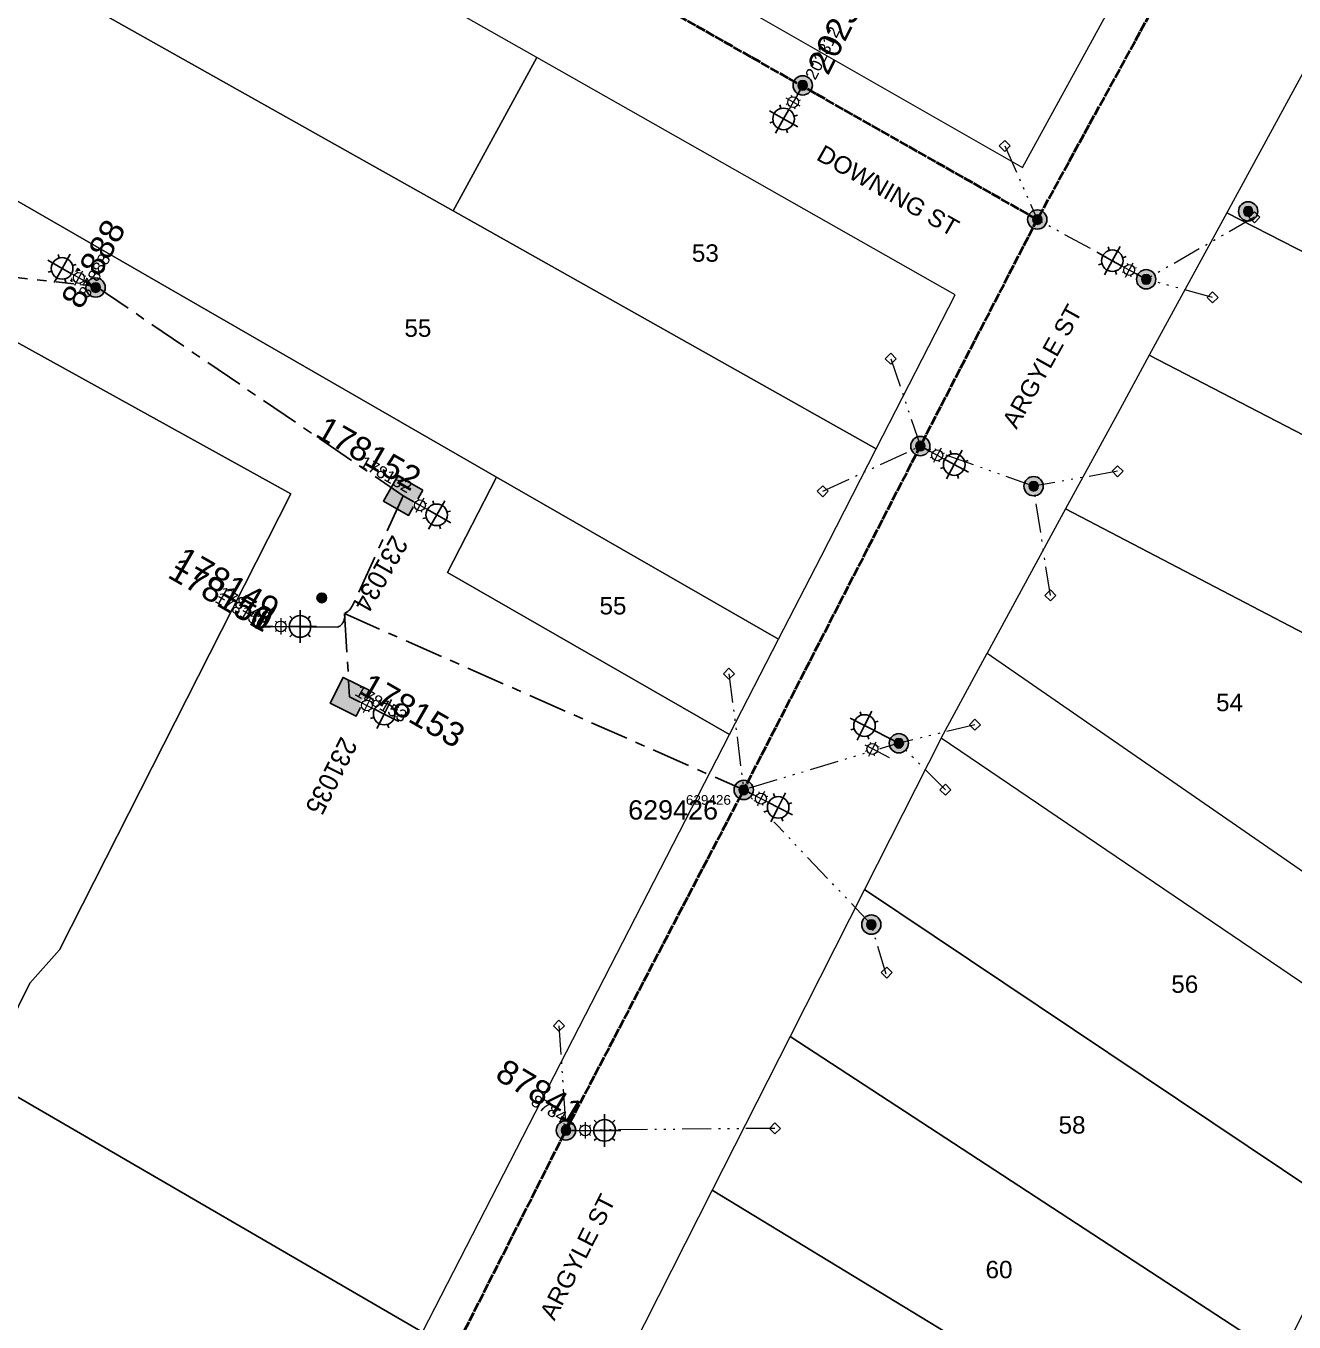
# Model space of a CAD drawing. Header units: metres. Extents: x 279683 to 1215799, y 6210454 to 24863887.
# Drawn here: x 279898.9 to 280030.3, y 6216779.8 to 6216914.1 of the extents above; entities that cross this region are included whole.
import ezdxf
from ezdxf.enums import TextEntityAlignment as Align

# ---------------------------------------------------------------- set-up
doc = ezdxf.new("R2010")
doc.units = ezdxf.units.M
for name, pattern in [('Cable Exist OH', [1, 1, 0]), ('Cable Exist UG', [7, 4, -1, 1, -1]), ('PHANTOMX2', [6.6, 3, -0.75, 0.2, -0.75, 0.2, -0.75, 0.2, -0.75])]:
    doc.linetypes.add(name, pattern=pattern)
doc.layers.get('0').update_dxf_attribs({"color": 6})
for name, color, linetype, lineweight in [('_User Miscellaneous5', 121, 'Continuous', 13), ('Cadastre Buildings_SP_EXT', 78, 'Continuous', 15), ('Cadastre Developer_SP_NEW', 92, 'Continuous', 15), ('Cadastre Land Parcels_SP_EXT', 118, 'Continuous', 15), ('Cadastre Road Names_SP_HV_LV_SL_EXT', 211, 'Continuous', 15), ('Services_SP_EXT', 42, 'PHANTOMX2', 20)]:
    doc.layers.add(name, color=color, linetype=linetype, lineweight=lineweight)
for name, color, linetype in [('Equip_SL_EXT', 7, 'Continuous'), ('Equip_SP_SL_EXT', 7, 'Continuous'), ('OH_Details_SP_MISC', 7, 'Continuous'), ('SupportsOH_SP_TR_HV_LV_SL_EXT', 7, 'Continuous'), ('SupportsUG_SP_LV_SL_EXT', 7, 'Continuous'), ('Trench_SP_EXT', 7, 'Continuous')]:
    doc.layers.add(name, color=color, linetype=linetype)
doc.styles.add('COLUMN_LABEL', font='arial.ttf', dxfattribs={"height": 2})
doc.styles.add('iecARIAL', font='arial.ttf', dxfattribs={"height": 2})
doc.styles.add('POLE_LABEL', font='arial.ttf', dxfattribs={"height": 2})
doc.styles.add('SL_LABEL', font='arial.ttf', dxfattribs={"height": 2})
doc.styles.get("Standard").update_dxf_attribs({"font": 'arial.ttf'})

# ---------------------------------------------------------------- blocks, each defined once
blk = doc.blocks.new('COLUMN_EXT')
blk.add_hatch(color=256).paths.add_polyline_path([(1.5, -1.5), (1.5, 1.5), (-1.5, 1.5), (-1.5, -1.5)])
blk.add_lwpolyline([(1.5, 1.5), (-1.5, 1.5), (-1.5, -1.5), (1.5, -1.5)], close=True)
at = {"flags": 9}
for tag, p in [('STREETNAME', (-1.81, 1.6)), ('LOCATION', (-1.81, 1.4)), ('SUBURB', (-1.81, 1.8)), ('NOTES', (-1.81, 2)), ('COLUMN_TYPE', (-1.81, 0.4)), ('OWNED_BY', (-1.81, 0.6)), ('LEGEND', (-1.81, 1.2)), ('USAGE', (-1.81, 1)), ('STATE', (-1.81, 0.8))]:
    blk.add_attdef(tag, text='', height=0.2, rotation=180, dxfattribs=at).set_placement(p, align=Align.MIDDLE_LEFT)
at = {"flags": 1}
blk.add_attdef('Z', (-1.81, 2.35), '', height=0.2, rotation=180, dxfattribs=at)
at = {"flags": 9}
for tag, style, p in [('STRUCTURE_PLANT_NUMBER', 'POLE_LABEL', (-1.81, -0.03)), ('STREET_CODE', 'COLUMN_LABEL', (-1.81, 0.2))]:
    blk.add_attdef(tag, text='', height=0.2, rotation=180, dxfattribs=dict(at, style=style)).set_placement(p, align=Align.MIDDLE_LEFT)
at = {"style": 'COLUMN_LABEL', "width": 0.9, "flags": 8}
blk.add_attdef('ASSET_NUM', text='', height=2, rotation=270, dxfattribs=at).set_placement((2, -4), align=Align.MIDDLE_LEFT)
blk = doc.blocks.new('SL_LANTERN_EXT')
at = {"flags": 9}
for tag, p in [('LRATECODE', (-7.4, 0)), ('LOUTREACHVOCAB', (-7.2, 0)), ('LOUTREACH', (-7, 0)), ('LANTNUMBER', (-6.6, 0)), ('LNEW', (-6.4, 0)), ('LMASTVOCAB', (-6.2, 0)), ('LMAST', (-6, 0)), ('LLAMPVOCAB', (-5.8, 0)), ('LLAMP', (-5.6, 0)), ('LEXIST', (-5.4, 0)), ('LCHARGE3PERCENT', (-5.2, 0)), ('LCHARGE3', (-5, 0)), ('LCHARGE2PERCENT', (-4.8, 0)), ('LCHARGE2', (-4.6, 0)), ('LCHARGE1PERCENT', (-4.4, 0)), ('LCHARGE1', (-4.2, 0)), ('LCATEGORY', (-4, 0)), ('LBRACKETVOCAB', (-3.8, 0)), ('LBRACKET', (-3.6, 0)), ('LKINGHEIGHT', (-3.4, 0)), ('CREPLACE', (-3.2, 0)), ('CREMOVE', (-3, 0)), ('CNUMBER', (-2.8, 0)), ('CNEW', (-2.6, 0)), ('CEXIST', (-2.4, 0)), ('USAGE', (-2.2, 0)), ('STATE', (-2, 0)), ('OWNED_BY', (-1.8, 0)), ('ORIENTATION', (-1.6, 0)), ('OPERATING_VOLTAGE', (-1.4, 0)), ('NO_PHASES', (-1.2, 0)), ('LANTERN_TYPE', (-1, 0)), ('LANTERN_PURPOSE', (-0.8, 0)), ('CONTROL_TYPE', (-0.6, 0)), ('CONSTRUCTED_VOLTAGE', (-0.4, 0))]:
    blk.add_attdef(tag, text='', height=0.001, rotation=270, dxfattribs=at).set_placement(p, align=Align.MIDDLE_LEFT)
at = {"style": 'SL_LABEL', "flags": 9}
blk.add_attdef('STREET_CODE', text='', height=0.001, rotation=270, dxfattribs=at).set_placement((0, 0), align=Align.MIDDLE_LEFT)
at = {"flags": 1}
blk.add_attdef('Z', (0, 0), '', height=0.001, rotation=270, dxfattribs=at)
at = {"width": 0.9}
blk.add_attdef('LNUMBER', text='', height=1, dxfattribs=at).set_placement((7, -1), align=Align.MIDDLE_LEFT)
at = {"flags": 9}
for tag, p in [('LREMOVE', (0, -7.6)), ('LREPLACE', (0, -7.8)), ('LTYPE', (0, -8)), ('LTYPEVOCAB', (0, -8.2)), ('LEGEND', (0, -8.4)), ('SUBURB', (0, -8.6)), ('STREETNAME', (0, -8.8)), ('LOCATION', (0, -9)), ('NOTES', (0, -9.2)), ('MAINTAINED_BY', (0, -9.86))]:
    blk.add_attdef(tag, text='', height=0.001, dxfattribs=at).set_placement(p, align=Align.MIDDLE_LEFT)
blk.add_attdef('OPERATED_BY', (0, -9.61), '', height=0.001, dxfattribs=at)
blk.add_wipeout([(5.69, 0), (5.06, -1.06), (4, -1.69), (2.94, -1.06), (2.31, 0), (2.94, 1.06), (4, 1.69), (5.06, 1.06)])
for p, q in [((4, 1.69), (4, 0)), ((0, 0), (4, 0)), ((2.94, 1.06), (3.2, 0.8)), ((5.06, 1.06), (4.8, 0.8)), ((2.94, -1.06), (3.2, -0.8)), ((4, 0), (5.69, 0)), ((4, 0), (4, -1.69)), ((5.06, -1.06), (4.8, -0.8))]:
    blk.add_line(p, q)
blk.add_circle((4, 0), 1.12)
blk = doc.blocks.new('*U296')
at = {"flags": 9}
for tag, p in [('LRATECODE', (-7.4, 0)), ('LOUTREACHVOCAB', (-7.2, 0)), ('LOUTREACH', (-7, 0)), ('LANTNUMBER', (-6.6, 0)), ('LNEW', (-6.4, 0)), ('LMASTVOCAB', (-6.2, 0)), ('LMAST', (-6, 0)), ('LLAMPVOCAB', (-5.8, 0)), ('LLAMP', (-5.6, 0)), ('LEXIST', (-5.4, 0)), ('LCHARGE3PERCENT', (-5.2, 0)), ('LCHARGE3', (-5, 0)), ('LCHARGE2PERCENT', (-4.8, 0)), ('LCHARGE2', (-4.6, 0)), ('LCHARGE1PERCENT', (-4.4, 0)), ('LCHARGE1', (-4.2, 0)), ('LCATEGORY', (-4, 0)), ('LBRACKETVOCAB', (-3.8, 0)), ('LBRACKET', (-3.6, 0)), ('LKINGHEIGHT', (-3.4, 0)), ('CREPLACE', (-3.2, 0)), ('CREMOVE', (-3, 0)), ('CNUMBER', (-2.8, 0)), ('CNEW', (-2.6, 0)), ('CEXIST', (-2.4, 0)), ('USAGE', (-2.2, 0)), ('STATE', (-2, 0)), ('OWNED_BY', (-1.8, 0)), ('ORIENTATION', (-1.6, 0)), ('OPERATING_VOLTAGE', (-1.4, 0)), ('NO_PHASES', (-1.2, 0)), ('LANTERN_TYPE', (-1, 0)), ('LANTERN_PURPOSE', (-0.8, 0)), ('CONTROL_TYPE', (-0.6, 0)), ('CONSTRUCTED_VOLTAGE', (-0.4, 0))]:
    blk.add_attdef(tag, text='', height=0.001, rotation=270, dxfattribs=at).set_placement(p, align=Align.MIDDLE_LEFT)
at = {"style": 'SL_LABEL', "flags": 9}
blk.add_attdef('STREET_CODE', text='', height=0.001, rotation=270, dxfattribs=at).set_placement((0, 0), align=Align.MIDDLE_LEFT)
at = {"flags": 1}
blk.add_attdef('Z', (0, 0), '', height=0.001, rotation=270, dxfattribs=at)
at = {"width": 0.9}
blk.add_attdef('LNUMBER', text='', height=1, dxfattribs=at).set_placement((6.67, -4.57), align=Align.MIDDLE_LEFT)
at = {"flags": 9}
for tag, p in [('LREMOVE', (0, -7.6)), ('LREPLACE', (0, -7.8)), ('LTYPE', (0, -8)), ('LTYPEVOCAB', (0, -8.2)), ('LEGEND', (0, -8.4)), ('SUBURB', (0, -8.6)), ('STREETNAME', (0, -8.8)), ('LOCATION', (0, -9)), ('NOTES', (0, -9.2)), ('MAINTAINED_BY', (0, -9.86))]:
    blk.add_attdef(tag, text='', height=0.001, dxfattribs=at).set_placement(p, align=Align.MIDDLE_LEFT)
blk.add_attdef('OPERATED_BY', (0, -9.61), '', height=0.001, dxfattribs=at)
blk.add_wipeout([(5.35, -3.57), (4.73, -4.63), (3.67, -5.25), (2.61, -4.63), (1.98, -3.57), (2.61, -2.51), (3.67, -1.88), (4.73, -2.51)])
for p, q in [((2.61, -2.51), (2.87, -2.77)), ((3.67, -1.88), (3.67, -3.57)), ((4.73, -2.51), (4.46, -2.77)), ((-0.33, -3.57), (3.67, -3.57)), ((3.67, -3.57), (5.35, -3.57)), ((3.67, -3.57), (3.67, -5.25)), ((2.61, -4.63), (2.87, -4.36)), ((4.73, -4.63), (4.46, -4.36))]:
    blk.add_line(p, q)
blk.add_circle((3.67, -3.57), 1.12)
blk = doc.blocks.new('*U241')
at = {"flags": 9}
for tag, p in [('LRATECODE', (-7.4, 0)), ('LOUTREACHVOCAB', (-7.2, 0)), ('LOUTREACH', (-7, 0)), ('LANTNUMBER', (-6.6, 0)), ('LNEW', (-6.4, 0)), ('LMASTVOCAB', (-6.2, 0)), ('LMAST', (-6, 0)), ('LLAMPVOCAB', (-5.8, 0)), ('LLAMP', (-5.6, 0)), ('LEXIST', (-5.4, 0)), ('LCHARGE3PERCENT', (-5.2, 0)), ('LCHARGE3', (-5, 0)), ('LCHARGE2PERCENT', (-4.8, 0)), ('LCHARGE2', (-4.6, 0)), ('LCHARGE1PERCENT', (-4.4, 0)), ('LCHARGE1', (-4.2, 0)), ('LCATEGORY', (-4, 0)), ('LBRACKETVOCAB', (-3.8, 0)), ('LBRACKET', (-3.6, 0)), ('LKINGHEIGHT', (-3.4, 0)), ('CREPLACE', (-3.2, 0)), ('CREMOVE', (-3, 0)), ('CNUMBER', (-2.8, 0)), ('CNEW', (-2.6, 0)), ('CEXIST', (-2.4, 0)), ('USAGE', (-2.2, 0)), ('STATE', (-2, 0)), ('OWNED_BY', (-1.8, 0)), ('ORIENTATION', (-1.6, 0)), ('OPERATING_VOLTAGE', (-1.4, 0)), ('NO_PHASES', (-1.2, 0)), ('LANTERN_TYPE', (-1, 0)), ('LANTERN_PURPOSE', (-0.8, 0)), ('CONTROL_TYPE', (-0.6, 0)), ('CONSTRUCTED_VOLTAGE', (-0.4, 0))]:
    blk.add_attdef(tag, text='', height=0.001, rotation=270, dxfattribs=at).set_placement(p, align=Align.MIDDLE_LEFT)
at = {"style": 'SL_LABEL', "flags": 9}
blk.add_attdef('STREET_CODE', text='', height=0.001, rotation=270, dxfattribs=at).set_placement((0, 0), align=Align.MIDDLE_LEFT)
at = {"flags": 1}
blk.add_attdef('Z', (0, 0), '', height=0.001, rotation=270, dxfattribs=at)
at = {"width": 0.9}
blk.add_attdef('LNUMBER', text='', height=1, rotation=295.612, dxfattribs=at).set_placement((2.12, -6.74), align=Align.MIDDLE_LEFT)
at = {"flags": 9}
for tag, p in [('LREMOVE', (0, -7.6)), ('LREPLACE', (0, -7.8)), ('LTYPE', (0, -8)), ('LTYPEVOCAB', (0, -8.2)), ('LEGEND', (0, -8.4)), ('SUBURB', (0, -8.6)), ('STREETNAME', (0, -8.8)), ('LOCATION', (0, -9)), ('NOTES', (0, -9.2)), ('MAINTAINED_BY', (0, -9.86))]:
    blk.add_attdef(tag, text='', height=0.001, dxfattribs=at).set_placement(p, align=Align.MIDDLE_LEFT)
blk.add_attdef('OPERATED_BY', (0, -9.61), '', height=0.001, dxfattribs=at)
blk.add_wipeout([(2.46, -5.13), (1.23, -5.02), (0.21, -4.34), (0.31, -3.11), (1, -2.09), (2.23, -2.19), (3.25, -2.88), (3.14, -4.1)])
for p, q in [((0, 0), (1.73, -3.61)), ((2.23, -2.19), (2.1, -2.55)), ((1.73, -3.61), (0.21, -4.34)), ((0.31, -3.11), (0.67, -3.23)), ((3.25, -2.88), (1.73, -3.61)), ((1.73, -3.61), (2.46, -5.13)), ((3.14, -4.1), (2.79, -3.98)), ((1.23, -5.02), (1.36, -4.67))]:
    blk.add_line(p, q)
blk.add_circle((1.73, -3.61), 1.12)
blk = doc.blocks.new('CCP_EXT')
at = {"flags": 9}
for tag, p in [('LEGEND', (0, -1.4)), ('STATE', (0, -1.8)), ('LIFE_SUPPORT', (0, -1.6)), ('NOTES', (0, -2))]:
    blk.add_attdef(tag, text='', height=0.2, dxfattribs=at).set_placement(p, align=Align.MIDDLE_LEFT)
blk.add_wipeout([(0, 0.57), (0.57, 0), (0, -0.57), (-0.57, 0)])
blk.add_lwpolyline([(-0.57, 0), (0, 0.57), (0.57, 0), (0, -0.57), (-0.57, 0)])
at = {"flags": 1}
blk.add_attdef('Z', (0, 0), '', height=0.2, dxfattribs=at)
at = {"flags": 9}
for tag, p in [('CCP_TYPE', (0, 0)), ('CONSTRUCTED_VOLTAGE', (0, -0.2)), ('OPERATING_VOLTAGE', (0, -0.6)), ('ORIENTATION', (0, -0.8)), ('OWNED_BY', (0, -1)), ('NO_PHASES', (0, -0.4)), ('USAGE', (0, -1.2))]:
    blk.add_attdef(tag, text='', height=0.2, dxfattribs=at).set_placement(p, align=Align.MIDDLE_LEFT)
blk = doc.blocks.new('POLE_EXT')
blk.add_hatch(color=256).paths.add_polyline_path([(-1, 0, 1), (1, 0, 1)])
blk.add_lwpolyline([(-1, 0, 1), (1, 0, 1)], format="xyb", close=True)
at = {"flags": 8}
blk.add_attdef('pNumber', text='', height=2, dxfattribs=at).set_placement((2.5, 2.5), align=Align.MIDDLE_CENTER)
at = {"style": 'POLE_LABEL', "flags": 9}
for tag, p in [('STRUCTURE_PLANT_NUMBER', (1.35, 0.03)), ('STREET_CODE', (1.35, -0.2))]:
    blk.add_attdef(tag, text='', height=0.2, dxfattribs=at).set_placement(p, align=Align.MIDDLE_LEFT)
at = {"flags": 9}
for tag, p in [('OWNED_BY', (1.35, -0.4)), ('SPECIAL_USE', (1.35, -0.8)), ('STATE', (1.35, -1)), ('cLV', (1.35, -1.4)), ('PARENT', (1.35, -0.6)), ('USAGE', (1.35, -1.2)), ('hDepth', (1.35, -1.6)), ('hDia', (1.35, -1.8)), ('cHV', (1.35, -2)), ('LBRACKET', (1.35, -2.2)), ('LExisting', (1.35, -2.4)), ('LANTNUMBER', (1.35, -2.6)), ('cLinedev', (1.35, -3.4)), ('pExisting', (1.35, -3.8)), ('LOther', (1.35, -2.8)), ('LRemove', (1.35, -3)), ('LEGEND', (1.35, -3.2)), ('LOCATION', (1.35, -3.6)), ('PFNUMBER', (1.35, -4)), ('pFooting', (1.35, -4.4)), ('pNew', (1.35, -4.6)), ('pRelocate', (1.35, -5)), ('pRemove', (1.35, -5.2)), ('pReplace', (1.35, -5.4)), ('NEWPFNUMBER', (1.35, -4.2)), ('pStay', (1.35, -5.6)), ('pType', (1.35, -5.8)), ('cspan', (1.35, -6)), ('STREETNAME', (1.35, -6.2)), ('SUBURB', (1.35, -6.4)), ('NOTES', (1.35, -6.6)), ('MAINTAINED_BY', (1.36, -6.81)), ('OPERATED_BY', (1.36, -7.01))]:
    blk.add_attdef(tag, text='', height=0.2, dxfattribs=at).set_placement(p, align=Align.MIDDLE_LEFT)
at = {"flags": 1}
blk.add_attdef('Z', (1.35, -7.33), '', height=0.2, dxfattribs=at)
blk = doc.blocks.new('*U295')
blk.add_hatch(color=256).paths.add_polyline_path([(-1, 0, 1), (1, 0, 1)])
blk.add_lwpolyline([(-1, 0, 1), (1, 0, 1)], format="xyb", close=True)
at = {"flags": 8}
blk.add_attdef('pNumber', text='', height=2, dxfattribs=at).set_placement((0.57, -0.52), align=Align.MIDDLE_CENTER)
at = {"style": 'POLE_LABEL', "flags": 9}
for tag, p in [('STRUCTURE_PLANT_NUMBER', (-0.57, -2.99)), ('STREET_CODE', (-0.57, -3.22))]:
    blk.add_attdef(tag, text='', height=0.2, dxfattribs=at).set_placement(p, align=Align.MIDDLE_LEFT)
at = {"flags": 9}
for tag, p in [('OWNED_BY', (-0.57, -3.42)), ('SPECIAL_USE', (-0.57, -3.82)), ('STATE', (-0.57, -4.02)), ('PARENT', (-0.57, -3.62)), ('cLV', (-0.57, -4.42)), ('cHV', (-0.57, -5.02)), ('USAGE', (-0.57, -4.22)), ('hDepth', (-0.57, -4.62)), ('hDia', (-0.57, -4.82)), ('LBRACKET', (-0.57, -5.22)), ('LExisting', (-0.57, -5.42)), ('cLinedev', (-0.57, -6.42)), ('LANTNUMBER', (-0.57, -5.62)), ('LOther', (-0.57, -5.82)), ('LRemove', (-0.57, -6.02)), ('LEGEND', (-0.57, -6.22)), ('LOCATION', (-0.57, -6.62)), ('pExisting', (-0.57, -6.82)), ('PFNUMBER', (-0.57, -7.02)), ('NEWPFNUMBER', (-0.57, -7.22)), ('pFooting', (-0.57, -7.42)), ('pNew', (-0.57, -7.62)), ('pRelocate', (-0.57, -8.02)), ('cspan', (-0.57, -9.02)), ('STREETNAME', (-0.57, -9.22)), ('SUBURB', (-0.57, -9.42)), ('pRemove', (-0.57, -8.22)), ('pReplace', (-0.57, -8.42)), ('pStay', (-0.57, -8.62)), ('pType', (-0.57, -8.82)), ('OPERATED_BY', (-0.57, -10.03)), ('NOTES', (-0.57, -9.62)), ('MAINTAINED_BY', (-0.57, -9.83))]:
    blk.add_attdef(tag, text='', height=0.2, dxfattribs=at).set_placement(p, align=Align.MIDDLE_LEFT)
at = {"flags": 1}
blk.add_attdef('Z', (-0.57, -10.35), '', height=0.2, dxfattribs=at)
blk = doc.blocks.new('CONNECTOR_NODE_EXT')
h = blk.add_hatch(color=256)
edge = h.paths.add_edge_path()
edge.add_arc((0, 0), 0.5, 0, 360)
blk.add_circle((0, 0), 0.5)
at = {"flags": 1}
blk.add_attdef('Z', (0, 0), '', height=0.2, dxfattribs=at)
at = {"flags": 9}
for tag, p in [('CONNECTOR_TYPE', (0, 0)), ('CONSTRUCTED_VOLTAGE', (0, -0.2)), ('OPERATING_VOLTAGE', (0, -0.6)), ('ORIENTATION', (0, -0.8)), ('SUBTYPE', (0, -1)), ('NO_PHASES', (0, -0.4)), ('USAGE', (0, -1.2)), ('NOTES', (0, -1.4))]:
    blk.add_attdef(tag, text='', height=0.2, dxfattribs=at).set_placement(p, align=Align.MIDDLE_LEFT)
blk = doc.blocks.new('*U294')
at = {"flags": 9}
for tag, p in [('LRATECODE', (-7.4, 0)), ('LOUTREACHVOCAB', (-7.2, 0)), ('LOUTREACH', (-7, 0)), ('LANTNUMBER', (-6.6, 0)), ('LNEW', (-6.4, 0)), ('LMASTVOCAB', (-6.2, 0)), ('LMAST', (-6, 0)), ('LLAMPVOCAB', (-5.8, 0)), ('LLAMP', (-5.6, 0)), ('LEXIST', (-5.4, 0)), ('LCHARGE3PERCENT', (-5.2, 0)), ('LCHARGE3', (-5, 0)), ('LCHARGE2PERCENT', (-4.8, 0)), ('LCHARGE2', (-4.6, 0)), ('LCHARGE1PERCENT', (-4.4, 0)), ('LCHARGE1', (-4.2, 0)), ('LCATEGORY', (-4, 0)), ('LBRACKETVOCAB', (-3.8, 0)), ('LBRACKET', (-3.6, 0)), ('LKINGHEIGHT', (-3.4, 0)), ('CREPLACE', (-3.2, 0)), ('CREMOVE', (-3, 0)), ('CNUMBER', (-2.8, 0)), ('CNEW', (-2.6, 0)), ('CEXIST', (-2.4, 0)), ('USAGE', (-2.2, 0)), ('STATE', (-2, 0)), ('OWNED_BY', (-1.8, 0)), ('ORIENTATION', (-1.6, 0)), ('OPERATING_VOLTAGE', (-1.4, 0)), ('NO_PHASES', (-1.2, 0)), ('LANTERN_TYPE', (-1, 0)), ('LANTERN_PURPOSE', (-0.8, 0)), ('CONTROL_TYPE', (-0.6, 0)), ('CONSTRUCTED_VOLTAGE', (-0.4, 0))]:
    blk.add_attdef(tag, text='', height=0.001, rotation=270, dxfattribs=at).set_placement(p, align=Align.MIDDLE_LEFT)
at = {"style": 'SL_LABEL', "flags": 9}
blk.add_attdef('STREET_CODE', text='', height=0.001, rotation=270, dxfattribs=at).set_placement((0, 0), align=Align.MIDDLE_LEFT)
at = {"flags": 1}
blk.add_attdef('Z', (0, 0), '', height=0.001, rotation=270, dxfattribs=at)
at = {"flags": 9}
for tag, p in [('LREMOVE', (0, -7.6)), ('LREPLACE', (0, -7.8)), ('LTYPE', (0, -8)), ('LTYPEVOCAB', (0, -8.2)), ('LEGEND', (0, -8.4)), ('SUBURB', (0, -8.6)), ('STREETNAME', (0, -8.8)), ('LOCATION', (0, -9)), ('NOTES', (0, -9.2)), ('MAINTAINED_BY', (0, -9.86))]:
    blk.add_attdef(tag, text='', height=0.001, dxfattribs=at).set_placement(p, align=Align.MIDDLE_LEFT)
blk.add_attdef('OPERATED_BY', (0, -9.61), '', height=0.001, dxfattribs=at)
blk.add_wipeout([(5.07, -2.57), (4.04, -3.23), (2.81, -3.31), (2.14, -2.27), (2.06, -1.04), (3.1, -0.38), (4.33, -0.3), (4.99, -1.34)])
for p, q in [((0, 0), (3.57, -1.81)), ((3.1, -0.38), (3.22, -0.74)), ((4.33, -0.3), (3.57, -1.81)), ((4.99, -1.34), (4.64, -1.46)), ((2.14, -2.27), (2.5, -2.16)), ((3.57, -1.81), (2.81, -3.31)), ((3.57, -1.81), (5.07, -2.57)), ((4.04, -3.23), (3.92, -2.87))]:
    blk.add_line(p, q)
blk.add_circle((3.57, -1.81), 1.12)
at = {"width": 0.9}
blk.add_attdef('LNUMBER', text='', height=1, rotation=333.1639, dxfattribs=at).set_placement((5.79, -4.05), align=Align.MIDDLE_LEFT)
blk = doc.blocks.new('*U297')
at = {"flags": 9}
for tag, p in [('LRATECODE', (-7.4, 0)), ('LOUTREACHVOCAB', (-7.2, 0)), ('LOUTREACH', (-7, 0)), ('LANTNUMBER', (-6.6, 0)), ('LNEW', (-6.4, 0)), ('LMASTVOCAB', (-6.2, 0)), ('LMAST', (-6, 0)), ('LLAMPVOCAB', (-5.8, 0)), ('LLAMP', (-5.6, 0)), ('LEXIST', (-5.4, 0)), ('LCHARGE3PERCENT', (-5.2, 0)), ('LCHARGE3', (-5, 0)), ('LCHARGE2PERCENT', (-4.8, 0)), ('LCHARGE2', (-4.6, 0)), ('LCHARGE1PERCENT', (-4.4, 0)), ('LCHARGE1', (-4.2, 0)), ('LCATEGORY', (-4, 0)), ('LBRACKETVOCAB', (-3.8, 0)), ('LBRACKET', (-3.6, 0)), ('LKINGHEIGHT', (-3.4, 0)), ('CREPLACE', (-3.2, 0)), ('CREMOVE', (-3, 0)), ('CNUMBER', (-2.8, 0)), ('CNEW', (-2.6, 0)), ('CEXIST', (-2.4, 0)), ('USAGE', (-2.2, 0)), ('STATE', (-2, 0)), ('OWNED_BY', (-1.8, 0)), ('ORIENTATION', (-1.6, 0)), ('OPERATING_VOLTAGE', (-1.4, 0)), ('NO_PHASES', (-1.2, 0)), ('LANTERN_TYPE', (-1, 0)), ('LANTERN_PURPOSE', (-0.8, 0)), ('CONTROL_TYPE', (-0.6, 0)), ('CONSTRUCTED_VOLTAGE', (-0.4, 0))]:
    blk.add_attdef(tag, text='', height=0.001, rotation=270, dxfattribs=at).set_placement(p, align=Align.MIDDLE_LEFT)
at = {"style": 'SL_LABEL', "flags": 9}
blk.add_attdef('STREET_CODE', text='', height=0.001, rotation=270, dxfattribs=at).set_placement((0, 0), align=Align.MIDDLE_LEFT)
at = {"flags": 1}
blk.add_attdef('Z', (0, 0), '', height=0.001, rotation=270, dxfattribs=at)
at = {"flags": 9}
for tag, p in [('LREMOVE', (0, -7.6)), ('LREPLACE', (0, -7.8)), ('LTYPE', (0, -8)), ('LTYPEVOCAB', (0, -8.2)), ('LEGEND', (0, -8.4)), ('SUBURB', (0, -8.6)), ('STREETNAME', (0, -8.8)), ('LOCATION', (0, -9)), ('NOTES', (0, -9.2)), ('MAINTAINED_BY', (0, -9.86))]:
    blk.add_attdef(tag, text='', height=0.001, dxfattribs=at).set_placement(p, align=Align.MIDDLE_LEFT)
blk.add_attdef('OPERATED_BY', (0, -9.61), '', height=0.001, dxfattribs=at)
blk.add_wipeout([(-2.81, -4.95), (-3.42, -3.88), (-3.44, -2.65), (-2.37, -2.03), (-1.14, -2.01), (-0.53, -3.08), (-0.51, -4.31), (-1.58, -4.92)])
for p, q in [((0, 0), (-1.98, -3.48)), ((-1.98, -3.48), (-3.44, -2.65)), ((-2.37, -2.03), (-2.27, -2.39)), ((-3.42, -3.88), (-3.06, -3.78)), ((-1.98, -3.48), (-2.81, -4.95)), ((-0.51, -4.31), (-1.98, -3.48)), ((-0.53, -3.08), (-0.89, -3.18)), ((-1.58, -4.92), (-1.68, -4.56))]:
    blk.add_line(p, q)
blk.add_circle((-1.98, -3.48), 1.12)
at = {"width": 0.9}
blk.add_attdef('LNUMBER', text='', height=1, rotation=240.4123, dxfattribs=at).set_placement((-4.33, -5.59), align=Align.MIDDLE_LEFT)

msp = doc.modelspace()

# ---------------------------------------------------------------- linework, layer by layer
at = {"layer": 'Cadastre Buildings_SP_EXT', "linetype": 'Continuous'}
for points in [[(279939.987, 6216778.706), (279894.45, 6216805.128), (279864.647, 6216735.457), (279869.013, 6216732.927), (279881.684, 6216762.548), (279924.029, 6216745.014), (279930.71, 6216760.645), (279939.987, 6216778.706)], [(280021.833, 6216761.911), (279970.026, 6216793.43), (279948.97, 6216751.856), (279945.505, 6216743.475), (279954.753, 6216739.635), (279976.787, 6216728.456), (279999.311, 6216716.994), (280021.833, 6216761.911)]]:
    msp.add_lwpolyline(points, close=True, dxfattribs=at)
at = {"layer": 'Cadastre Land Parcels_SP_EXT', "linetype": 'Continuous'}
for points in [[(280011.968, 6216917.352), (279967.61, 6216942.421), (279957.926, 6216924.717), (280002.154, 6216899.425), (280011.968, 6216917.352)], [(279951.85, 6216910.81), (279908.715, 6216935.275), (279899.811, 6216919.297), (279943.17, 6216894.912), (279951.85, 6216910.81)], [(279943.17, 6216894.912), (279899.811, 6216919.297), (279889.48, 6216900.755), (279890.857, 6216900.016), (279947.656, 6216867.327), (279976.88, 6216850.531), (279981.265, 6216859.036), (279987.013, 6216870.256), (279943.17, 6216894.912)], [(279995.179, 6216886.208), (279951.85, 6216910.81), (279943.17, 6216894.912), (279987.013, 6216870.256), (279995.179, 6216886.208)], [(280076.057, 6216886.966), (280031.653, 6216910.022), (280023.348, 6216894.721), (280067.799, 6216871.931), (280076.057, 6216886.966)], [(279736.375, 6216802.443), (279820.569, 6216759.7), (279821.019, 6216760.733), (279864.647, 6216735.457), (279894.45, 6216805.128), (279899.286, 6216814.892), (279902.385, 6216818.339), (279926.346, 6216865.605), (279884.95, 6216888.485), (279882.992, 6216885.164), (279878.913, 6216885.473), (279846.167, 6216890.56), (279832.647, 6216893.368), (279800.158, 6216899.142), (279774.233, 6216844.224), (279757.634, 6216851.225), (279736.375, 6216802.443)], [(280059.61, 6216856.985), (280067.799, 6216871.931), (280023.348, 6216894.721), (280015.312, 6216879.957), (280059.61, 6216856.985)], [(280059.61, 6216856.985), (280015.312, 6216879.957), (280012.002, 6216873.873), (280006.641, 6216864.03), (280050.82, 6216840.953), (280059.61, 6216856.985)], [(279971.81, 6216840.658), (279976.88, 6216850.531), (279947.656, 6216867.327), (279942.583, 6216857.452), (279971.81, 6216840.658)], [(280050.82, 6216840.953), (280006.641, 6216864.03), (279998.502, 6216849.064), (280039.328, 6216820.842), (280050.82, 6216840.953)], [(280044.089, 6216806.025), (280034.964, 6216812.322), (279993.744, 6216840.257), (279985.808, 6216824.571), (280036.322, 6216790.725), (280044.089, 6216806.025)], [(280036.322, 6216790.725), (279985.808, 6216824.571), (279978.102, 6216809.349), (280028.984, 6216776.103), (280036.322, 6216790.725)], [(280021.833, 6216761.911), (280028.984, 6216776.103), (279978.102, 6216809.349), (279970.026, 6216793.43), (280021.833, 6216761.911)]]:
    msp.add_lwpolyline(points, close=True, dxfattribs=at)
msp.add_lwpolyline([(279884.95, 6216888.485), (279926.346, 6216865.605), (279902.385, 6216818.339), (279899.286, 6216814.892), (279894.45, 6216805.128), (279939.987, 6216778.706), (279971.81, 6216840.658), (279942.583, 6216857.452), (279947.656, 6216867.327), (279890.857, 6216900.016)], dxfattribs=at)
at = {"layer": 'Trench_SP_EXT', "linetype": 'Cable Exist UG'}
for points in [[(279931.2319, 6216851.7845, 0.36732537), (279931.8943, 6216853.1835)], [(279932.7129, 6216853.958, -0.1885757), (279931.9594, 6216853.2435)]]:
    msp.add_lwpolyline(points, format="xyb", dxfattribs=at)

# ---------------------------------------------------------------- block references
at = {"layer": '_User Miscellaneous5', "xscale": 0.5, "yscale": 0.5, "zscale": 0.5}
for p in [(280003.704, 6216894.02), (280003.321, 6216866.383), (279986.5025, 6216820.9501)]:
    msp.add_blockref('POLE_EXT', p, dxfattribs=at)
at = {"layer": 'SupportsOH_SP_TR_HV_LV_SL_EXT'}
for p in [(279979.392, 6216907.923), (280003.704, 6216894.02), (280003.321, 6216866.383), (279986.5025, 6216820.9501)]:
    msp.add_blockref('POLE_EXT', p, dxfattribs=at)
ref = msp.add_blockref('POLE_EXT', (279973.281, 6216834.907), dxfattribs=at)
ref.add_attrib('ASSET_NUM', '629426', dxfattribs={"height": 2, "style": 'POLE_LABEL'}).set_placement((279965.9619, 6216832.8321), align=Align.MIDDLE_CENTER)
at = {"layer": 'SupportsUG_SP_LV_SL_EXT'}
ref = msp.add_blockref('COLUMN_EXT', (279937.993, 6216865.399), dxfattribs=dict(at, rotation=330.2170171893275))
ref.add_attrib('ASSET_NUM', '231034', dxfattribs={"layer": '0', "height": 2, "rotation": 240.217017, "style": 'COLUMN_LABEL', "width": 0.9}).set_placement((279937.742, 6216860.9339), align=Align.MIDDLE_LEFT)
ref = msp.add_blockref('COLUMN_EXT', (279932.442, 6216844.559), dxfattribs=dict(at, rotation=333.4242075622653))
ref.add_attrib('ASSET_NUM', '231035', dxfattribs={"layer": '0', "height": 2, "rotation": 243.424208, "style": 'COLUMN_LABEL', "width": 0.9}).set_placement((279932.4411, 6216840.0869), align=Align.MIDDLE_LEFT)

# ---------------------------------------------------------------- texts
at = {"layer": 'Cadastre Land Parcels_SP_EXT'}
for s, p in [('53', (279969.303, 6216890.5465)), ('55', (279939.5165, 6216882.7663)), ('55', (279959.7322, 6216853.992)), ('54', (280023.6239, 6216843.9667)), ('56', (280018.9854, 6216814.78)), ('58', (280007.304, 6216800.187)), ('60', (279999.7362, 6216785.1982))]:
    msp.add_text(s, height=1.8, dxfattribs=at).set_placement(p, align=Align.MIDDLE_CENTER)
at = {"layer": 'Cadastre Road Names_SP_HV_LV_SL_EXT'}
for s, rotation, p in [('DOWNING ST', 330.324188, (279980.6941, 6216900.2806)), ('ARGYLE ST', 60.8181, (280001.5457, 6216872.2074)), ('ARGYLE ST', 63.010185, (279953.6609, 6216779.8144))]:
    msp.add_text(s, height=1.8, rotation=rotation, dxfattribs=at).set_placement(p)

# ---------------------------------------------------------------- next in the draw order: block references
at = {"layer": 'Equip_SP_SL_EXT'}
ref = msp.add_blockref('SL_LANTERN_EXT', (279906.1212, 6216886.9698), dxfattribs=dict(at, rotation=150.2756202117569))
ref.add_attrib('ASSET_NUM', '87888', dxfattribs={"layer": '0', "height": 2.5, "rotation": 61.024839, "style": 'iecARIAL'}).set_placement((279907.6212, 6216888.4698), align=Align.BOTTOM_CENTER)
for name, p, rotation in [('*U241', (280014.9861, 6216887.824), 215.6135773338246), ('SL_LANTERN_EXT', (279991.583, 6216870.539), 331.4609305513032), ('*U296', (279987.431, 6216836.725), 152.818242061907)]:
    msp.add_blockref(name, p, dxfattribs=dict(at, rotation=rotation))
ref = msp.add_blockref('SL_LANTERN_EXT', (279937.993, 6216865.399), dxfattribs=dict(at, rotation=330.2170171893275))
ref.add_attrib('ASSET_NUM', '178152', dxfattribs={"layer": '0', "height": 2.5, "rotation": 330.217017, "style": 'iecARIAL'}).set_placement((279939.493, 6216866.899), align=Align.MIDDLE_RIGHT)
ref = msp.add_blockref('SL_LANTERN_EXT', (279923.307, 6216851.848), dxfattribs=at)
ref.add_attrib('ASSET_NUM', '178149', dxfattribs={"layer": '0', "height": 2.5, "rotation": 330.084964, "style": 'iecARIAL'}).set_placement((279924.807, 6216853.348), align=Align.MIDDLE_RIGHT)
ref = msp.add_blockref('SL_LANTERN_EXT', (279932.442, 6216844.559), dxfattribs=dict(at, rotation=333.4242075622653))
ref.add_attrib('ASSET_NUM', '178153', dxfattribs={"layer": '0', "height": 2.5, "rotation": 330.084964, "style": 'iecARIAL'}).set_placement((279933.942, 6216846.059), align=Align.MIDDLE_LEFT)
ref = msp.add_blockref('SL_LANTERN_EXT', (279954.856, 6216799.621), dxfattribs=at)
ref.add_attrib('ASSET_NUM', '87841', dxfattribs={"layer": '0', "height": 2.5, "rotation": 329.195906, "style": 'iecARIAL'}).set_placement((279956.356, 6216801.121), align=Align.MIDDLE_RIGHT)
at = {"layer": 'Services_SP_EXT'}
for p in [(280000.33, 6216901.6559), (280026.2004, 6216894.2495), (280021.87, 6216885.9522), (279988.523, 6216879.5843), (280012.0279, 6216867.9286), (279981.4695, 6216865.8506), (280005.058, 6216855.0591), (279971.7526, 6216846.9412), (279994.1821, 6216834.9226), (279988.1078, 6216815.9814), (279954.1301, 6216810.4628), (279976.508, 6216799.8304)]:
    msp.add_blockref('CCP_EXT', p, dxfattribs=at)

# ---------------------------------------------------------------- next in the draw order: linework, layer by layer
at = {"layer": 'Cadastre Developer_SP_NEW', "flags": 128}
msp.add_lwpolyline([(279993.744, 6216840.257), (279998.502, 6216849.064), (280039.328, 6216820.842), (280055.4813, 6216849.4546), (280073.3429, 6216840.2408), (280051.4356, 6216800.7586), (280044.089, 6216806.025), (280034.964, 6216812.322)], close=True, dxfattribs=at)
at = {"layer": 'Services_SP_EXT'}
for points in [[(280014.986, 6216887.824), (280003.704, 6216894.02)], [(280003.321, 6216866.383), (279991.583, 6216870.539)], [(279994.1821, 6216834.9226), (279989.3572, 6216839.7446), (279973.281, 6216834.907)]]:
    msp.add_lwpolyline(points, dxfattribs=at)
at = {"layer": 'Trench_SP_EXT', "linetype": 'Cable Exist UG'}
for points in [[(279881.1708, 6216889.915), (279906.1738, 6216887.0801), (279937.9932, 6216865.3998)], [(279937.9932, 6216865.3998), (279932.7129, 6216853.958)], [(279931.8943, 6216853.1835), (279932.4428, 6216844.56)]]:
    msp.add_lwpolyline(points, dxfattribs=at)

# ---------------------------------------------------------------- next in the draw order: block references
at = {"layer": 'Equip_SP_SL_EXT'}
ref = msp.add_blockref('SL_LANTERN_EXT', (279923.307, 6216851.848), dxfattribs=at)
ref.add_attrib('ASSET_NUM', '178150', dxfattribs={"layer": '0', "height": 2.5, "rotation": 330.084964, "style": 'iecARIAL'}).set_placement((279924.807, 6216853.348), align=Align.TOP_RIGHT)
at = {"layer": 'Services_SP_EXT'}
for p in [(280000.33, 6216901.6559), (280026.2004, 6216894.2495), (280021.87, 6216885.9522), (279988.523, 6216879.5843), (280012.0279, 6216867.9286), (279981.4695, 6216865.8506), (280005.058, 6216855.0591), (279971.7526, 6216846.9412), (279988.1078, 6216815.9814), (279954.1301, 6216810.4628), (279976.508, 6216799.8304)]:
    msp.add_blockref('CCP_EXT', p, dxfattribs=at)
at = {"layer": 'SupportsOH_SP_TR_HV_LV_SL_EXT'}
for name, p in [('POLE_EXT', (279906.1212, 6216886.9698)), ('POLE_EXT', (280014.986, 6216887.824)), ('POLE_EXT', (279991.583, 6216870.539)), ('*U295', (279989.3572, 6216839.7446)), ('POLE_EXT', (279954.856, 6216799.621))]:
    msp.add_blockref(name, p, dxfattribs=at)

# ---------------------------------------------------------------- next in the draw order: linework, layer by layer
at = {"layer": 'OH_Details_SP_MISC', "color": 7, "linetype": 'Cable Exist OH', "lineweight": 40, "flags": 128}
msp.add_lwpolyline([(279933.9268, 6216758.2808), (279954.856, 6216799.621), (279973.2814, 6216834.907), (279991.583, 6216870.539), (280003.704, 6216894.02), (280026.99, 6216936.517), (280042.6287, 6216964.9353), (280063.4037, 6217002.7775), (280093.3384, 6217057.5519), (280110.1052, 6217087.9837), (280130.3355, 6217124.7431)], dxfattribs=at)
at = {"layer": 'Services_SP_EXT'}
for points in [[(280000.33, 6216901.6559), (280003.704, 6216894.02)], [(280026.2004, 6216894.2495), (280014.986, 6216887.824)], [(280021.87, 6216885.9521), (280014.986, 6216887.824)], [(279988.5229, 6216879.5843), (279991.583, 6216870.539)], [(279981.4695, 6216865.8506), (279991.583, 6216870.539)], [(280012.0279, 6216867.9286), (280003.321, 6216866.383)], [(280005.058, 6216855.0591), (280003.321, 6216866.383)], [(279971.7526, 6216846.9412), (279973.281, 6216834.907)], [(279988.0318, 6216815.8041), (279986.5025, 6216820.9501), (279973.281, 6216834.907)], [(279954.1301, 6216810.4628), (279954.856, 6216799.621)], [(279976.508, 6216799.8304), (279954.856, 6216799.621)]]:
    msp.add_lwpolyline(points, dxfattribs=at)
at = {"layer": 'Trench_SP_EXT', "linetype": 'Cable Exist UG'}
msp.add_lwpolyline([(279931.8943, 6216853.1835), (279973.2813, 6216834.9071)], dxfattribs=at)

# ---------------------------------------------------------------- next in the draw order: block references
at = {"layer": '_User Miscellaneous5', "xscale": 0.5, "yscale": 0.5, "zscale": 0.5}
msp.add_blockref('POLE_EXT', (280025.554, 6216894.864), dxfattribs=at)
at = {"layer": '_User Miscellaneous5'}
ref = msp.add_blockref('SL_LANTERN_EXT', (279906.1212, 6216886.9698), dxfattribs=dict(at, xscale=0.5, yscale=0.5, zscale=0.5, rotation=150.2756202117569))
ref.add_attrib('ASSET_NUM', '87888', dxfattribs={"layer": '0', "height": 1.25, "rotation": 61.024839, "style": 'iecARIAL'}).set_placement((279906.8712, 6216887.7198), align=Align.BOTTOM_CENTER)
at = {"layer": 'Equip_SP_SL_EXT'}
ref = msp.add_blockref('SL_LANTERN_EXT', (279923.307, 6216851.848), dxfattribs=at)
ref.add_attrib('ASSET_NUM', '178151', dxfattribs={"layer": '0', "height": 2.5, "rotation": 330.084964, "style": 'iecARIAL'}).set_placement((279924.807, 6216853.348), align=Align.TOP_RIGHT)
at = {"layer": 'SupportsOH_SP_TR_HV_LV_SL_EXT'}
msp.add_blockref('POLE_EXT', (280025.554, 6216894.864), dxfattribs=at)

# ---------------------------------------------------------------- next in the draw order: linework, layer by layer
at = {"layer": 'Trench_SP_EXT', "linetype": 'Cable Exist UG'}
msp.add_lwpolyline([(279931.2319, 6216851.7845), (279923.3417, 6216851.7984)], dxfattribs=at)

# ---------------------------------------------------------------- next in the draw order: block references
at = {"layer": '_User Miscellaneous5', "xscale": 0.5, "yscale": 0.5, "zscale": 0.5}
for name, p, rotation in [('*U241', (280014.9861, 6216887.824), 215.6135773338246), ('SL_LANTERN_EXT', (279991.583, 6216870.539), 331.4609305513032)]:
    msp.add_blockref(name, p, dxfattribs=dict(at, rotation=rotation))
msp.add_blockref('POLE_EXT', (279906.1212, 6216886.9698), dxfattribs=at)
at = {"layer": '_User Miscellaneous5'}
ref = msp.add_blockref('SL_LANTERN_EXT', (279937.993, 6216865.399), dxfattribs=dict(at, xscale=0.5, yscale=0.5, zscale=0.5, rotation=330.2170171893275))
ref.add_attrib('ASSET_NUM', '178152', dxfattribs={"layer": '0', "height": 1.25, "rotation": 330.217017, "style": 'iecARIAL'}).set_placement((279938.743, 6216866.149), align=Align.MIDDLE_RIGHT)
ref = msp.add_blockref('SL_LANTERN_EXT', (279932.442, 6216844.559), dxfattribs=dict(at, xscale=0.5, yscale=0.5, zscale=0.5, rotation=333.4242075622653))
ref.add_attrib('ASSET_NUM', '178153', dxfattribs={"layer": '0', "height": 1.25, "rotation": 330.084964, "style": 'iecARIAL'}).set_placement((279933.192, 6216845.309), align=Align.MIDDLE_LEFT)
ref = msp.add_blockref('SL_LANTERN_EXT', (279954.856, 6216799.621), dxfattribs=dict(at, xscale=0.5, yscale=0.5, zscale=0.5))
ref.add_attrib('ASSET_NUM', '87841', dxfattribs={"layer": '0', "height": 1.25, "rotation": 329.195906, "style": 'iecARIAL'}).set_placement((279955.606, 6216800.371), align=Align.MIDDLE_RIGHT)
at = {"layer": 'Equip_SL_EXT'}
msp.add_blockref('CONNECTOR_NODE_EXT', (279929.558, 6216854.809), dxfattribs=at)
at = {"layer": 'Equip_SP_SL_EXT'}
ref = msp.add_blockref('*U297', (279979.3919, 6216907.923), dxfattribs=at)
ref.add_attrib('ASSET_NUM', '202312', dxfattribs={"layer": '0', "height": 2.5, "rotation": 63.319085, "style": 'iecARIAL'}).set_placement((279980.8919, 6216909.423), align=Align.MIDDLE_LEFT)
msp.add_blockref('*U294', (279973.281, 6216834.907), dxfattribs=at)
at = {"layer": 'Services_SP_EXT'}
msp.add_blockref('CCP_EXT', (279997.2318, 6216841.6639), dxfattribs=at)

# ---------------------------------------------------------------- next in the draw order: linework, layer by layer
at = {"layer": 'OH_Details_SP_MISC', "color": 7, "linetype": 'Cable Exist OH', "lineweight": 40, "flags": 128}
msp.add_lwpolyline([(280003.704, 6216894.02), (279979.3495, 6216907.8484), (279953.1693, 6216922.7134)], dxfattribs=at)
at = {"layer": 'Services_SP_EXT'}
msp.add_lwpolyline([(279997.2318, 6216841.6639), (279997.2318, 6216841.6639), (279989.3573, 6216839.7446)], dxfattribs=at)

# ---------------------------------------------------------------- next in the draw order: block references
at = {"layer": '_User Miscellaneous5', "xscale": 0.5, "yscale": 0.5, "zscale": 0.5}
for p in [(279979.392, 6216907.923), (280014.986, 6216887.824), (279991.583, 6216870.539), (279954.856, 6216799.621)]:
    msp.add_blockref('POLE_EXT', p, dxfattribs=at)
at = {"layer": '_User Miscellaneous5'}
ref = msp.add_blockref('SL_LANTERN_EXT', (279923.307, 6216851.848), dxfattribs=dict(at, xscale=0.5, yscale=0.5, zscale=0.5))
ref.add_attrib('ASSET_NUM', '178149', dxfattribs={"layer": '0', "height": 1.25, "rotation": 330.084964, "style": 'iecARIAL'}).set_placement((279924.057, 6216852.598), align=Align.MIDDLE_RIGHT)
ref = msp.add_blockref('POLE_EXT', (279973.281, 6216834.907), dxfattribs=dict(at, xscale=0.5, yscale=0.5, zscale=0.5))
ref.add_attrib('ASSET_NUM', '629426', dxfattribs={"layer": 'SupportsOH_SP_TR_HV_LV_SL_EXT', "height": 1, "style": 'POLE_LABEL'}).set_placement((279969.6214, 6216833.8695), align=Align.MIDDLE_CENTER)

# ---------------------------------------------------------------- next in the draw order: block references
ref = msp.add_blockref('*U297', (279979.3919, 6216907.923), dxfattribs=dict(at, xscale=0.5, yscale=0.5, zscale=0.5))
ref.add_attrib('ASSET_NUM', '202312', dxfattribs={"layer": '0', "height": 1.25, "rotation": 63.319085, "style": 'iecARIAL'}).set_placement((279980.1419, 6216908.673), align=Align.MIDDLE_LEFT)
ref = msp.add_blockref('SL_LANTERN_EXT', (279923.307, 6216851.848), dxfattribs=dict(at, xscale=0.5, yscale=0.5, zscale=0.5))
ref.add_attrib('ASSET_NUM', '178150', dxfattribs={"layer": '0', "height": 1.25, "rotation": 330.084964, "style": 'iecARIAL'}).set_placement((279924.057, 6216852.598), align=Align.TOP_RIGHT)
at = {"layer": '_User Miscellaneous5', "xscale": 0.5, "yscale": 0.5, "zscale": 0.5, "rotation": 152.818242061907}
msp.add_blockref('*U296', (279987.431, 6216836.725), dxfattribs=at)
at = {"layer": '_User Miscellaneous5', "xscale": 0.5, "yscale": 0.5, "zscale": 0.5}
msp.add_blockref('*U294', (279973.281, 6216834.907), dxfattribs=at)

# ---------------------------------------------------------------- next in the draw order: block references
at = {"layer": '_User Miscellaneous5'}
ref = msp.add_blockref('SL_LANTERN_EXT', (279923.307, 6216851.848), dxfattribs=dict(at, xscale=0.5, yscale=0.5, zscale=0.5))
ref.add_attrib('ASSET_NUM', '178151', dxfattribs={"layer": '0', "height": 1.25, "rotation": 330.084964, "style": 'iecARIAL'}).set_placement((279924.057, 6216852.598), align=Align.TOP_RIGHT)
at = {"layer": '_User Miscellaneous5', "xscale": 0.5, "yscale": 0.5, "zscale": 0.5}
msp.add_blockref('*U295', (279989.3572, 6216839.7446), dxfattribs=at)

doc.saveas('drawing.dxf')
